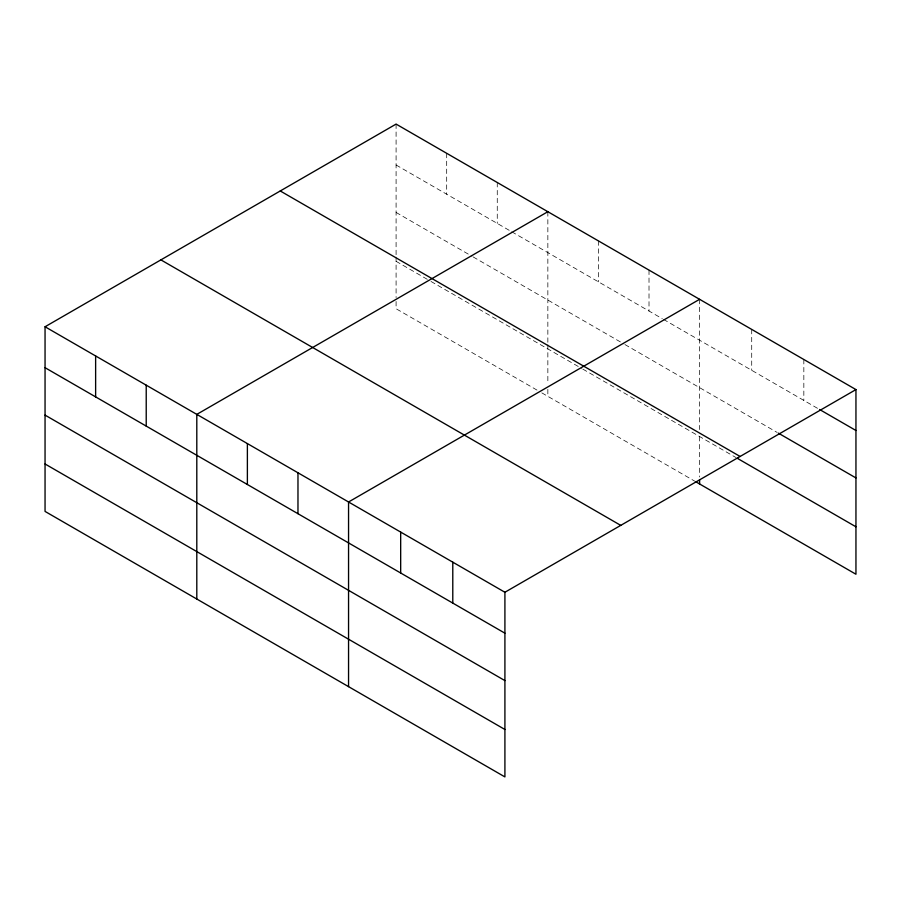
<?xml version="1.0" encoding="UTF-8"?>
<svg xmlns="http://www.w3.org/2000/svg" width="901" height="901" viewBox="0 0 901 901"><rect width="100%" height="100%" fill="white"/><g stroke="black" fill="none" stroke-linecap="round" stroke-linejoin="round"><path stroke-width="0.68" stroke-dasharray="4.5 3.38" d="M396.091 165.007L510.507 231.061M511.712 231.76L662.269 318.684M663.474 319.371L818.378 408.806M396.091 212.445L471.978 256.244M473.171 256.943L623.729 343.855M624.934 344.554L777.169 432.446M396.091 261.313L429.822 280.785M431.027 281.472L581.573 368.396M582.778 369.083L735.959 457.528M537.007 390.099L396.091 308.739L396.091 298.974M541.828 392.881L694.784 481.19M803.838 359.488L803.838 400.416M751.716 329.406L751.716 370.322M699.604 299.312L699.604 429.552M699.604 436.535L699.604 476.989M649.013 270.109L649.013 311.025M598.433 240.905L598.433 281.822M547.853 211.701L547.853 343.337M547.853 344.734L547.853 383.803M547.853 389.378L547.853 396.361M497.262 182.498L497.262 223.414M446.682 153.294L446.682 194.211M396.091 124.09L396.091 255.726M396.091 257.123L396.091 297.578"/><path stroke-width="1.35" d="M504.909 680.604L504.909 592.261L45.05 326.759L45.05 511.419L504.909 776.91L504.909 680.604L45.05 415.113M45.05 326.759L396.091 124.09L855.95 389.581L855.95 574.241L695.989 481.889M547.853 211.701L196.801 414.381L196.801 599.03M699.604 299.312L348.552 501.992L348.552 686.641M504.909 592.261L855.95 389.581M819.595 409.505L855.95 430.498M778.385 433.156L855.95 477.935M280.256 190.967L740.104 456.469M737.176 458.226L855.95 526.803M160.896 259.882L620.744 525.373M45.05 367.687L504.909 633.178M45.05 463.981L504.909 729.483M699.604 479.782L699.604 483.972M452.786 562.168L452.786 603.084M400.675 532.074L400.675 573.002M297.972 472.788L297.972 513.705M247.381 443.585L247.381 484.501M146.221 385.166L146.221 426.094M95.63 355.963L95.63 396.89"/></g></svg>
